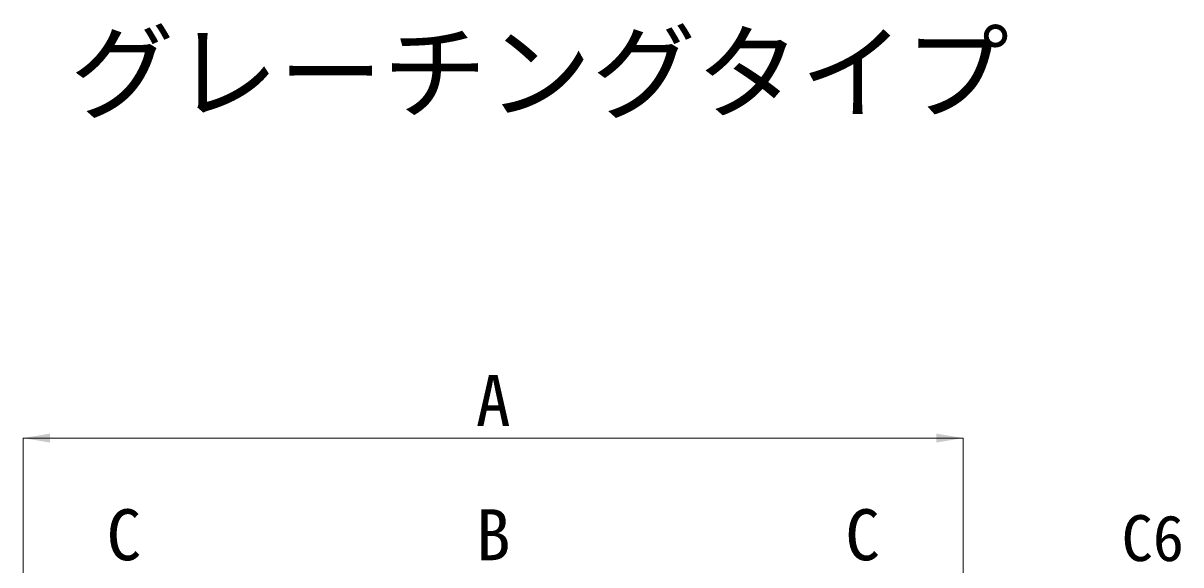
# Model space of a CAD drawing. Units: millimetres at full size; details may follow other scales. Extents: x 77366 to 106166, y -28085 to 6898.
# Drawn here: x 96316 to 97178, y 4469 to 4872 of the extents above; entities that cross this region are included whole.
import ezdxf
from ezdxf.enums import TextEntityAlignment as Align

# ---------------------------------------------------------------- set-up
doc = ezdxf.new("R2010")
doc.units = ezdxf.units.MM
doc.header["$LTSCALE"] = 50
for name, color, linetype, lineweight in [('図枠', 7, 'Continuous', 5), ('寸法線', 7, 'Continuous', 13), ('引出線', 4, 'Continuous', 13)]:
    doc.layers.add(name, color=color, linetype=linetype, lineweight=lineweight)
doc.styles.add('ＭＳ ゴシック', font='')
doc.styles.get('ＭＳ ゴシック').set_extended_font_data('MS Gothic')

# ---------------------------------------------------------------- blocks, each defined once
blk = doc.blocks.new('filled_arrow')
at = {"color": 0, "linetype": 'Continuous', "lineweight": -2}
blk.add_solid([(7.5, 1.25), (0, 0), (7.5, -1.25)], dxfattribs=at)

msp = doc.modelspace()

# ---------------------------------------------------------------- linework, layer by layer
at = {"layer": '寸法線'}
for p, q in [((97016.05, 4563.06), (96316.05, 4563.06)), ((96316.05, 4310.78), (96316.05, 4563.06)), ((97016.05, 4304.78), (97016.05, 4563.06))]:
    msp.add_line(p, q, dxfattribs=at)

# ---------------------------------------------------------------- block references
at = {"layer": '寸法線', "xscale": 2.67, "yscale": 2.67}
msp.add_blockref('filled_arrow', (96316.05, 4563.06), dxfattribs=at)
at = {"layer": '寸法線', "xscale": 2.67, "yscale": 2.67, "rotation": 180}
msp.add_blockref('filled_arrow', (97016.05, 4563.06), dxfattribs=at)

# ---------------------------------------------------------------- texts
at = {"layer": '図枠', "style": 'ＭＳ ゴシック'}
msp.add_text('グレーチングタイプ', height=56.96, dxfattribs=at).set_placement((96700.43, 4835.27), align=Align.MIDDLE_CENTER)
at = {"layer": '寸法線', "style": 'ＭＳ ゴシック'}
for s, p in [('A', (96666.05, 4591.06)), ('C', (96391.05, 4491.06)), ('B', (96666.05, 4491.06)), ('C', (96941.05, 4491.06))]:
    msp.add_text(s, height=37.98, dxfattribs=at).set_placement(p, align=Align.MIDDLE_CENTER)
at = {"layer": '引出線', "style": 'ＭＳ ゴシック'}
msp.add_text('C6', height=34.18, dxfattribs=at).set_placement((97133.9, 4505.65), align=Align.TOP_LEFT)

doc.saveas('drawing.dxf')
